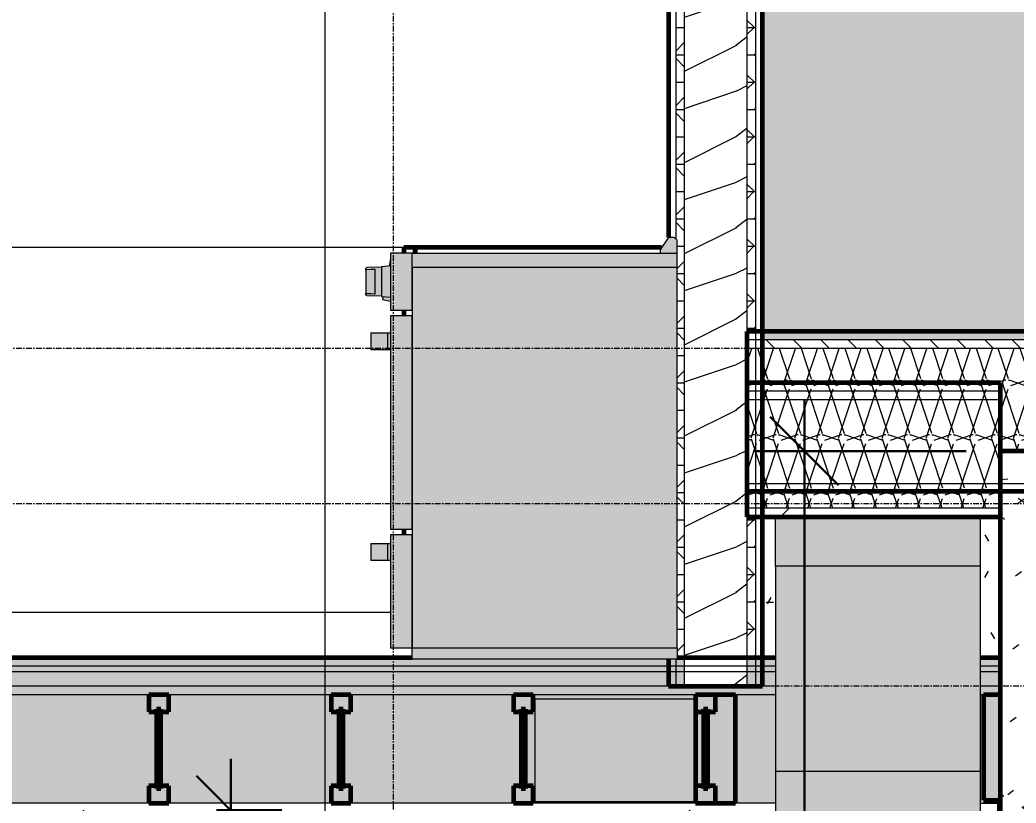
# Model space of a CAD drawing. Header units: inches. Extents: x -3207 to -1923, y -226 to 478.
# Drawn here: x -2560.4 to -2473, y -7.9 to 60.8 of the extents above; entities that cross this region are included whole.
import ezdxf

# ---------------------------------------------------------------- set-up
doc = ezdxf.new("R2010")
doc.units = ezdxf.units.IN
doc.header["$MEASUREMENT"] = 0
doc.linetypes.add('Grid Line 1_2_', pattern=[0.875, 0.5, -0.125, 0.125, -0.125])
for name, color, linetype, lineweight in [('A-ANNO-DIMS-1', 211, 'Continuous', 30), ('A-FLOR', 192, 'Continuous', 18), ('A-FLOR-1', 192, 'Continuous', 60), ('A-FLOR-LEVL-1', 51, 'Grid Line 1_2_', 9), ('A-FLOR-MCUT', 51, 'Continuous', 18), ('A-FLOR-PATT-1', 8, 'Continuous', 9), ('A-WALL', 113, 'Continuous', 18), ('A-WALL-PATT-1', 111, 'Continuous', 9), ('G-ANNO-SYMB-1', 111, 'Continuous', 9), ('I-WALL', 2, 'Continuous', 18), ('I-WALL-1', 2, 'Continuous', 60), ('M-HVAC-DUCT', 70, 'Continuous', 9), ('Q-CASE', 31, 'Continuous', 9), ('Q-CASE-1', 31, 'Continuous', 60), ('Q-SPCQ', 91, 'Continuous', 9), ('S-BEAM', 12, 'Continuous', 9), ('S-BEAM-1', 12, 'Continuous', 60), ('S-FNDN-1', 32, 'Continuous', 60), ('S-GRID-1', 1, 'Grid Line 1_2_', 9)]:
    doc.layers.add(name, color=color, linetype=linetype, lineweight=lineweight)
doc.styles.add('Century Gothic_B', font='GOTHICB.TTF', dxfattribs={"height": 4.5})
doc.dimstyles.new('OD__1_16__Tol__', dxfattribs={"dimscale": 12, "dimtxt": 4.698757, "dimasz": 0.5, "dimexe": 0.375, "dimexo": 0.25, "dimgap": 0.0625, "dimtad": 1, "dimdec": 4, "dimrnd": 0.0625, "dimzin": 3, "dimdsep": 46, "dimlunit": 4, "dimtxsty": 'Century Gothic_B', "dimblk1": 'OBLIQUE', "dimblk2": 'OBLIQUE', "dimsah": 1, "dimcen": 0.09, "dimdle": 0.375, "dimazin": 0, "dimtfac": 1, "dimtdec": 4, "dimtix": 1, "dimtmove": 0, "dimatfit": 3, "dimfxl": 1, "dimtvp": 1, "dimtfill": 1, "dimfrac": 2, "dimtolj": 1, "dimtzin": 0, "dimlwd": 30, "dimlwe": 30, "dimarcsym": 2})
doc.dimstyles.new('OD__1_8__Tol__', dxfattribs={"dimscale": 12, "dimtxt": 4.698757, "dimasz": 0.5, "dimexe": 0.375, "dimexo": 0.25, "dimgap": 0.0625, "dimtad": 1, "dimdec": 3, "dimrnd": 0.125, "dimzin": 3, "dimdsep": 46, "dimlunit": 4, "dimtxsty": 'Century Gothic_B', "dimblk1": 'OBLIQUE', "dimblk2": 'OBLIQUE', "dimsah": 1, "dimcen": 0.09, "dimdle": 0.375, "dimazin": 0, "dimtfac": 1, "dimtdec": 4, "dimtix": 1, "dimtmove": 0, "dimatfit": 3, "dimfxl": 1, "dimtvp": 1, "dimtfill": 1, "dimfrac": 2, "dimtolj": 1, "dimtzin": 0, "dimlwd": 30, "dimlwe": 30, "dimarcsym": 2})
pattern_1 = [(0, (-2625.466, 124.937), (15.36, 3.84), [0.634, -10.886, 0.634, -10.886, -61.44]), (0, (-2625.466, 124.937), (15.36, 3.84), [-23.04, 0.634, -22.406, 0.634, -10.886, -26.88]), (0, (-2625.466, 124.937), (15.36, 3.84), [-57.6, 0.634, -7.046, 0.634, -18.566]), (120, (-2619.706, 126.857), (-11.00554, 11.38215), [0.634, -10.886, 0.634, -10.886, -61.44]), (120, (-2619.706, 126.857), (-11.00554, 11.38215), [-23.04, 0.634, -22.406, 0.634, -10.886, -26.88]), (120, (-2619.706, 126.857), (-11.00554, 11.38215), [-57.6, 0.634, -7.046, 0.634, -18.566]), (240, (-2617.786, 134.537), (-4.35446, -15.22215), [0.634, -10.886, 0.634, -10.886, -61.44]), (240, (-2617.786, 134.537), (-4.35446, -15.22215), [-23.04, 0.634, -22.406, 0.634, -10.886, -26.88]), (240, (-2617.786, 134.537), (-4.35446, -15.22215), [-57.6, 0.634, -7.046, 0.634, -18.566])]
pattern_2 = [(0, (-2625.466, 124.937), (0, 2.399), []), (315, (-2625.466, 124.937), (2.398506, 0), [3.393, -3.393]), (45, (-2625.466, 124.937), (2.398506, 0), [3.393, -3.393])]
pattern_3 = [(161.57, (-2625.226, 125.177), (-1.9204512, 0.0001504), [0, -13.661, 1.517, 0]), (18.43, (-2625.706, 125.177), (-1.9204512, -0.0001504), [0, -13.661, 1.517, 0]), (108.43, (-2625.226, 125.177), (0.959969, -4.8007366), [4.553, -10.625]), (71.57, (-2625.706, 125.177), (0.959969, 4.8007366), [4.553, -10.625])]

# ---------------------------------------------------------------- blocks, each defined once
blk = doc.blocks.new('OD_CW_Base Cabinet - OD_CW_Base Cabinet-1596529-Section 12')
at = {"layer": 'Q-CASE'}
for p, q in [((-2526.712, 40.875), (-2666.337, 40.875)), ((-2566.427, 8.875), (-2527.857, 8.875))]:
    blk.add_line(p, q, dxfattribs=at)
blk = doc.blocks.new('OD_CW_Base Cabinet - OD_CW_Base Cabinet-1601490-Section 12')
at = {"layer": 'Q-CASE-1'}
for p, q in [((-2526.712, 40.875), (-2526.712, 40.372)), ((-2525.712, 40.875), (-2526.712, 40.875)), ((-2525.712, 40.372), (-2525.712, 40.875)), ((-2525.712, 40.875), (-2525.712, 40.372)), ((-2504.076, 40.875), (-2525.712, 40.875)), ((-2526.712, 35.372), (-2526.712, 34.872)), ((-2526.712, 16.152), (-2526.712, 15.652))]:
    blk.add_line(p, q, dxfattribs=at)
blk = doc.blocks.new('Plywood Web Joist - 9 1_2_ TJI360 _ 16_ O_C_-2237540-Section 12')
at = {"layer": 'S-BEAM-1'}
for p, q in [((-2501.087, 1.625), (-2501.087, 0.125)), ((-2499.337, 1.625), (-2501.087, 1.625)), ((-2499.337, 0.125), (-2499.337, 1.625)), ((-2501.087, 0.125), (-2500.399, 0.125)), ((-2500.399, 0.125), (-2500.399, 0.375)), ((-2500.399, 0.375), (-2500.024, 0.375)), ((-2500.399, 0.375), (-2500.399, -6.596)), ((-2500.024, 0.375), (-2500.399, 0.375)), ((-2500.024, 0.375), (-2500.024, 0.125)), ((-2500.024, -6.596), (-2500.024, 0.375)), ((-2500.024, 0.125), (-2499.337, 0.125)), ((-2500.399, -6.375), (-2501.087, -6.375)), ((-2501.087, -6.375), (-2501.087, -7.875)), ((-2500.399, -6.596), (-2500.399, -6.375)), ((-2500.024, -6.596), (-2500.399, -6.596)), ((-2500.399, -6.596), (-2500.024, -6.596)), ((-2499.337, -6.375), (-2500.024, -6.375)), ((-2500.024, -6.375), (-2500.024, -6.596)), ((-2499.337, -7.875), (-2499.337, -6.375)), ((-2501.087, -7.875), (-2499.337, -7.875))]:
    blk.add_line(p, q, dxfattribs=at)
blk = doc.blocks.new('Range-Electric - 36_-1599812-Section 12')
at = {"layer": 'Q-SPCQ'}
for points in [[(-2502.712, 40.372), (-2502.712, 41.5), (-2502.962, 41.75), (-2503.463, 41.75), (-2504.212, 40.681), (-2504.212, 40.372), (-2503.042, 40.372)], [(-2524.155, 39.115), (-2502.712, 39.115), (-2502.712, 40.372), (-2525.967, 40.372), (-2525.967, 39.115), (-2525.602, 39.115)], [(-2529.931, 36.801), (-2529.931, 38.943), (-2530.005, 38.92), (-2530.022, 38.886), (-2530.005, 36.824), (-2529.953, 36.803)], [(-2528.644, 36.612), (-2528.644, 39.132), (-2529.931, 39.095), (-2529.931, 38.943), (-2529.235, 38.954), (-2529.235, 36.778), (-2529.931, 36.79), (-2529.931, 36.649), (-2528.695, 36.614)], [(-2529.235, 36.778), (-2529.235, 38.966), (-2529.931, 38.943), (-2529.931, 36.801), (-2529.583, 36.79)], [(-2527.857, 36.494), (-2527.857, 39.25), (-2528.644, 39.158), (-2528.636, 36.572), (-2528.513, 36.56)], [(-2510.533, 5.75), (-2502.712, 5.75), (-2502.712, 39.115), (-2525.967, 39.115), (-2525.967, 5.75)], [(-2529.037, 31.872), (-2529.037, 33.372), (-2529.607, 33.372), (-2529.607, 31.872), (-2529.462, 31.872)], [(-2528.375, 31.872), (-2528.375, 33.372), (-2529.037, 33.372), (-2529.037, 31.872), (-2528.695, 31.872)], [(-2528.107, 31.872), (-2528.107, 33.372), (-2528.375, 33.372), (-2528.375, 31.872), (-2528.175, 31.872)], [(-2527.857, 31.872), (-2527.857, 33.372), (-2528.107, 33.372), (-2528.107, 31.872)], [(-2529.037, 13.402), (-2529.037, 14.902), (-2529.607, 14.902), (-2529.607, 13.402), (-2529.462, 13.402)], [(-2528.821, 13.402), (-2528.375, 13.402), (-2528.375, 14.902), (-2529.037, 14.902), (-2529.037, 13.402)], [(-2528.107, 13.402), (-2528.107, 14.902), (-2528.375, 14.902), (-2528.375, 13.402), (-2528.175, 13.402)], [(-2527.857, 13.402), (-2527.857, 14.902), (-2528.107, 14.902), (-2528.107, 13.402)], [(-2502.712, 4.75), (-2502.712, 5.75), (-2525.967, 5.75), (-2525.967, 4.75), (-2510.533, 4.75)]]:
    blk.add_hatch(color=256, dxfattribs=at).paths.add_polyline_path(points, flags=0)
h = blk.add_hatch(color=256, dxfattribs=at)
h.paths.add_polyline_path([(-2525.967, 5.75), (-2525.967, 15.652), (-2527.857, 15.652), (-2527.857, 5.75), (-2526.712, 5.75)], flags=0)
h.paths.add_polyline_path([(-2527.857, 16.152), (-2525.967, 16.152), (-2525.967, 34.872), (-2527.857, 34.872), (-2527.857, 19.677)], flags=0)
h.paths.add_polyline_path([(-2527.857, 35.372), (-2525.967, 35.372), (-2525.967, 40.372), (-2527.857, 40.372), (-2527.857, 36.157)], flags=0)
h = blk.add_hatch(color=256, dxfattribs=at)
h.paths.add_polyline_path([(-2527.857, 36.147), (-2527.857, 36.494), (-2528.513, 36.56), (-2528.564, 36.303), (-2527.906, 36.157)], flags=0)
h.paths.add_polyline_path([(-2527.981, 39.238), (-2527.857, 39.25), (-2527.857, 39.865), (-2527.979, 39.25)], flags=0)
h = blk.add_hatch(color=256, dxfattribs=at)
h.paths.add_polyline_path([(-2529.931, 36.649), (-2529.931, 36.801), (-2529.975, 36.79), (-2529.984, 36.672)], flags=0)
h.paths.add_polyline_path([(-2529.984, 36.705), (-2530.001, 36.778), (-2529.996, 36.72)], flags=0)
h.paths.add_polyline_path([(-2529.984, 39.039), (-2529.953, 38.941), (-2529.931, 38.954), (-2529.931, 39.095), (-2529.99, 39.053)], flags=0)
h.paths.add_polyline_path([(-2529.991, 38.929), (-2530.006, 39.012), (-2530.012, 39.004), (-2529.992, 38.932)], flags=0)
for p, q in [((-2503.463, 41.75), (-2504.212, 40.681)), ((-2502.962, 41.75), (-2503.463, 41.75)), ((-2502.712, 41.5), (-2502.962, 41.75)), ((-2502.712, 40.372), (-2502.712, 41.5)), ((-2527.857, 40.372), (-2527.857, 35.372)), ((-2525.967, 40.372), (-2527.857, 40.372)), ((-2525.967, 40.372), (-2502.712, 40.372)), ((-2525.967, 39.115), (-2525.967, 40.372)), ((-2525.967, 35.372), (-2525.967, 40.372)), ((-2504.212, 40.681), (-2504.212, 40.372)), ((-2504.212, 40.372), (-2502.712, 40.372)), ((-2502.712, 39.115), (-2502.712, 40.372)), ((-2527.857, 39.865), (-2527.981, 39.238)), ((-2530.022, 38.886), (-2530.022, 36.858)), ((-2528.644, 39.132), (-2529.931, 39.095)), ((-2529.235, 38.966), (-2529.235, 36.778)), ((-2527.857, 39.25), (-2528.644, 39.171)), ((-2528.644, 39.171), (-2528.644, 38.273)), ((-2502.712, 39.115), (-2525.967, 39.115)), ((-2525.967, 39.115), (-2525.967, 5.75)), ((-2502.712, 39.115), (-2525.967, 39.115)), ((-2502.712, 5.75), (-2502.712, 39.115)), ((-2528.644, 38.261), (-2528.644, 37.483)), ((-2528.644, 37.471), (-2528.644, 36.573)), ((-2529.931, 36.649), (-2528.644, 36.612)), ((-2528.644, 36.573), (-2527.857, 36.494)), ((-2528.513, 36.56), (-2528.564, 36.303)), ((-2528.564, 36.303), (-2527.857, 36.147)), ((-2527.857, 35.372), (-2525.967, 35.372)), ((-2527.857, 34.872), (-2527.857, 16.152)), ((-2525.967, 34.872), (-2527.857, 34.872)), ((-2525.967, 16.152), (-2525.967, 34.872)), ((-2529.607, 33.372), (-2529.607, 31.872)), ((-2529.607, 33.372), (-2529.037, 33.372)), ((-2529.037, 33.372), (-2528.375, 33.372)), ((-2528.375, 33.372), (-2528.107, 33.372)), ((-2528.107, 33.372), (-2527.857, 33.372)), ((-2528.107, 31.872), (-2528.107, 33.372)), ((-2529.037, 31.872), (-2529.607, 31.872)), ((-2528.375, 31.872), (-2529.037, 31.872)), ((-2528.107, 31.872), (-2528.375, 31.872)), ((-2527.857, 31.872), (-2528.107, 31.872)), ((-2527.857, 16.152), (-2525.967, 16.152)), ((-2529.607, 14.902), (-2529.607, 13.402)), ((-2529.607, 14.902), (-2529.037, 14.902)), ((-2529.037, 14.902), (-2528.375, 14.902)), ((-2528.375, 14.902), (-2528.107, 14.902)), ((-2528.107, 14.902), (-2527.857, 14.902)), ((-2528.107, 13.402), (-2528.107, 14.902)), ((-2527.857, 15.652), (-2527.857, 5.75)), ((-2525.967, 15.652), (-2527.857, 15.652)), ((-2525.967, 5.75), (-2525.967, 15.652)), ((-2529.037, 13.402), (-2529.607, 13.402)), ((-2528.375, 13.402), (-2529.037, 13.402)), ((-2528.107, 13.402), (-2528.375, 13.402)), ((-2527.857, 13.402), (-2528.107, 13.402)), ((-2527.857, 5.75), (-2525.967, 5.75)), ((-2525.967, 4.75), (-2525.967, 5.75)), ((-2525.967, 5.75), (-2502.712, 5.75)), ((-2502.712, 5.75), (-2502.712, 4.75)), ((-2502.712, 4.75), (-2525.967, 4.75))]:
    blk.add_line(p, q, dxfattribs=at)
at = {"layer": 'Q-SPCQ', "flags": 128}
for points in [[(-2530.022, 39.001), (-2530.022, 39.005), (-2530.022, 39.009), (-2530.022, 39.013), (-2530.021, 39.016), (-2530.02, 39.02), (-2530.02, 39.024), (-2530.019, 39.027), (-2530.017, 39.031), (-2530.016, 39.034), (-2530.015, 39.038), (-2530.013, 39.041), (-2530.012, 39.045), (-2530.01, 39.048), (-2530.008, 39.051), (-2530.006, 39.054), (-2530.004, 39.057), (-2530.001, 39.06), (-2529.999, 39.063), (-2529.996, 39.066), (-2529.994, 39.069), (-2529.991, 39.071), (-2529.988, 39.074), (-2529.985, 39.076), (-2529.982, 39.078), (-2529.979, 39.08), (-2529.976, 39.082), (-2529.973, 39.084), (-2529.969, 39.086), (-2529.966, 39.087), (-2529.962, 39.089), (-2529.959, 39.09), (-2529.955, 39.091), (-2529.952, 39.092), (-2529.948, 39.093), (-2529.944, 39.094), (-2529.941, 39.094), (-2529.937, 39.095), (-2529.933, 39.095), (-2529.931, 39.095)], [(-2530.022, 39.001), (-2530.022, 39.005), (-2530.022, 39.009), (-2530.022, 39.013), (-2530.021, 39.016), (-2530.02, 39.02), (-2530.02, 39.024), (-2530.019, 39.027), (-2530.017, 39.031), (-2530.016, 39.034), (-2530.015, 39.038), (-2530.013, 39.041), (-2530.012, 39.045), (-2530.01, 39.048), (-2530.008, 39.051), (-2530.006, 39.054), (-2530.004, 39.057), (-2530.001, 39.06), (-2529.999, 39.063), (-2529.996, 39.066)], [(-2530.022, 39.001), (-2530.022, 39.005), (-2530.022, 39.009), (-2530.022, 39.013), (-2530.021, 39.016), (-2530.02, 39.02), (-2530.02, 39.024), (-2530.019, 39.027), (-2530.017, 39.031), (-2530.016, 39.034), (-2530.015, 39.038), (-2530.013, 39.041), (-2530.012, 39.045), (-2530.01, 39.048), (-2530.008, 39.051), (-2530.006, 39.054), (-2530.004, 39.057), (-2530.001, 39.06), (-2529.999, 39.063), (-2529.996, 39.066)], [(-2530.022, 39.001), (-2530.022, 39.005), (-2530.022, 39.009), (-2530.022, 39.013), (-2530.021, 39.016), (-2530.02, 39.02), (-2530.02, 39.024), (-2530.019, 39.027), (-2530.017, 39.031), (-2530.016, 39.034), (-2530.015, 39.038), (-2530.013, 39.041), (-2530.012, 39.045), (-2530.01, 39.048), (-2530.008, 39.051), (-2530.006, 39.054), (-2530.004, 39.057), (-2530.001, 39.06), (-2529.999, 39.063), (-2529.996, 39.066)], [(-2530.022, 39.001), (-2530.022, 39.005), (-2530.022, 39.009), (-2530.022, 39.013), (-2530.021, 39.016), (-2530.02, 39.02), (-2530.02, 39.024), (-2530.019, 39.027), (-2530.017, 39.031), (-2530.016, 39.034), (-2530.015, 39.038), (-2530.013, 39.041), (-2530.012, 39.045), (-2530.01, 39.048), (-2530.008, 39.051), (-2530.006, 39.054), (-2530.004, 39.057), (-2530.001, 39.06), (-2529.999, 39.063), (-2529.996, 39.066)], [(-2530.022, 39.001), (-2530.022, 39.005), (-2530.022, 39.009), (-2530.022, 39.013), (-2530.021, 39.016), (-2530.02, 39.02), (-2530.02, 39.024), (-2530.019, 39.027), (-2530.017, 39.031), (-2530.016, 39.034), (-2530.015, 39.038), (-2530.013, 39.041), (-2530.012, 39.045), (-2530.01, 39.048), (-2530.008, 39.051), (-2530.006, 39.054), (-2530.004, 39.057), (-2530.001, 39.06), (-2529.999, 39.063), (-2529.996, 39.066)], [(-2530.022, 38.905), (-2530.022, 38.923), (-2530.022, 38.938), (-2530.022, 38.952), (-2530.022, 38.965), (-2530.022, 38.975), (-2530.022, 38.984), (-2530.022, 38.991), (-2530.022, 38.996), (-2530.022, 39), (-2530.022, 39.001), (-2530.022, 39.001)], [(-2530.022, 39.001), (-2530.022, 39.001), (-2530.022, 38.998), (-2530.022, 38.993), (-2530.022, 38.987), (-2530.022, 38.979), (-2530.022, 38.969), (-2530.022, 38.957), (-2530.022, 38.944), (-2530.022, 38.929), (-2530.022, 38.912), (-2530.022, 38.894)], [(-2530.022, 38.905), (-2530.022, 38.923), (-2530.022, 38.938), (-2530.022, 38.952), (-2530.022, 38.965), (-2530.022, 38.975), (-2530.022, 38.984), (-2530.022, 38.991), (-2530.022, 38.996), (-2530.022, 39), (-2530.022, 39.001), (-2530.022, 39.001)], [(-2530.022, 39.001), (-2530.022, 39.001), (-2530.022, 38.998), (-2530.022, 38.993), (-2530.022, 38.987), (-2530.022, 38.979), (-2530.022, 38.969), (-2530.022, 38.957), (-2530.022, 38.944), (-2530.022, 38.929), (-2530.022, 38.912), (-2530.022, 38.894)], [(-2530.022, 38.905), (-2530.022, 38.923), (-2530.022, 38.938), (-2530.022, 38.952), (-2530.022, 38.965), (-2530.022, 38.975), (-2530.022, 38.984), (-2530.022, 38.991), (-2530.022, 38.996), (-2530.022, 39), (-2530.022, 39.001), (-2530.022, 39.001)], [(-2530.022, 39.001), (-2530.022, 39.001), (-2530.022, 38.998), (-2530.022, 38.993), (-2530.022, 38.987), (-2530.022, 38.979), (-2530.022, 38.969), (-2530.022, 38.957), (-2530.022, 38.944), (-2530.022, 38.929), (-2530.022, 38.912), (-2530.022, 38.894), (-2530.022, 38.886)], [(-2530.022, 38.905), (-2530.022, 38.923), (-2530.022, 38.938), (-2530.022, 38.952), (-2530.022, 38.965), (-2530.022, 38.975), (-2530.022, 38.984), (-2530.022, 38.991), (-2530.022, 38.996), (-2530.022, 39), (-2530.022, 39.001), (-2530.022, 39.001)], [(-2530.022, 39.001), (-2530.022, 39.001), (-2530.022, 38.998), (-2530.022, 38.993), (-2530.022, 38.987), (-2530.022, 38.979), (-2530.022, 38.969), (-2530.022, 38.957), (-2530.022, 38.944), (-2530.022, 38.929), (-2530.022, 38.912), (-2530.022, 38.894)], [(-2530.022, 38.905), (-2530.022, 38.923), (-2530.022, 38.938), (-2530.022, 38.952), (-2530.022, 38.965), (-2530.022, 38.975), (-2530.022, 38.984), (-2530.022, 38.991), (-2530.022, 38.996), (-2530.022, 39), (-2530.022, 39.001), (-2530.022, 39.001)], [(-2530.022, 39.001), (-2530.022, 39.001), (-2530.022, 38.998), (-2530.022, 38.993), (-2530.022, 38.987), (-2530.022, 38.979), (-2530.022, 38.969), (-2530.022, 38.957), (-2530.022, 38.944), (-2530.022, 38.929), (-2530.022, 38.912), (-2530.022, 38.894)], [(-2530.022, 38.905), (-2530.022, 38.923), (-2530.022, 38.938), (-2530.022, 38.952), (-2530.022, 38.965), (-2530.022, 38.975), (-2530.022, 38.984), (-2530.022, 38.991), (-2530.022, 38.996), (-2530.022, 39), (-2530.022, 39.001), (-2530.022, 39.001)], [(-2530.022, 39.001), (-2530.022, 39.001), (-2530.022, 38.998), (-2530.022, 38.993), (-2530.022, 38.987), (-2530.022, 38.979), (-2530.022, 38.969), (-2530.022, 38.957), (-2530.022, 38.944), (-2530.022, 38.929), (-2530.022, 38.912), (-2530.022, 38.894)], [(-2530.022, 38.886), (-2530.02, 38.898), (-2530.014, 38.909), (-2530.005, 38.92), (-2529.991, 38.929), (-2529.974, 38.936), (-2529.953, 38.941), (-2529.931, 38.943)], [(-2529.931, 38.943), (-2529.583, 38.954), (-2529.235, 38.966)], [(-2530.022, 36.858), (-2530.022, 36.839), (-2530.022, 36.821), (-2530.022, 36.806), (-2530.022, 36.792), (-2530.022, 36.779), (-2530.022, 36.769), (-2530.022, 36.76), (-2530.022, 36.753), (-2530.022, 36.748), (-2530.022, 36.744), (-2530.022, 36.743), (-2530.022, 36.743)], [(-2529.931, 36.801), (-2529.953, 36.803), (-2529.974, 36.808), (-2529.991, 36.815), (-2530.005, 36.824), (-2530.014, 36.835), (-2530.02, 36.846), (-2530.022, 36.858)], [(-2530.022, 36.743), (-2530.022, 36.744), (-2530.022, 36.746), (-2530.022, 36.751), (-2530.022, 36.757), (-2530.022, 36.765), (-2530.022, 36.775), (-2530.022, 36.787), (-2530.022, 36.8), (-2530.022, 36.815), (-2530.022, 36.832), (-2530.022, 36.85)], [(-2530.022, 36.743), (-2530.022, 36.744), (-2530.022, 36.746), (-2530.022, 36.751), (-2530.022, 36.757), (-2530.022, 36.765), (-2530.022, 36.775), (-2530.022, 36.787), (-2530.022, 36.8), (-2530.022, 36.815), (-2530.022, 36.832), (-2530.022, 36.85)], [(-2530.022, 36.743), (-2530.022, 36.744), (-2530.022, 36.746), (-2530.022, 36.751), (-2530.022, 36.757), (-2530.022, 36.765), (-2530.022, 36.775), (-2530.022, 36.787), (-2530.022, 36.8), (-2530.022, 36.815), (-2530.022, 36.832), (-2530.022, 36.85)], [(-2530.022, 36.743), (-2530.022, 36.744), (-2530.022, 36.746), (-2530.022, 36.751), (-2530.022, 36.757), (-2530.022, 36.765), (-2530.022, 36.775), (-2530.022, 36.787), (-2530.022, 36.8), (-2530.022, 36.815), (-2530.022, 36.832), (-2530.022, 36.85)], [(-2530.022, 36.743), (-2530.022, 36.744), (-2530.022, 36.746), (-2530.022, 36.751), (-2530.022, 36.757), (-2530.022, 36.765), (-2530.022, 36.775), (-2530.022, 36.787), (-2530.022, 36.8), (-2530.022, 36.815), (-2530.022, 36.832), (-2530.022, 36.85)], [(-2530.022, 36.743), (-2530.022, 36.744), (-2530.022, 36.746), (-2530.022, 36.751), (-2530.022, 36.757), (-2530.022, 36.765), (-2530.022, 36.775), (-2530.022, 36.787), (-2530.022, 36.8), (-2530.022, 36.815), (-2530.022, 36.832), (-2530.022, 36.85)], [(-2530.022, 36.839), (-2530.022, 36.821), (-2530.022, 36.806), (-2530.022, 36.792), (-2530.022, 36.779), (-2530.022, 36.769), (-2530.022, 36.76), (-2530.022, 36.753), (-2530.022, 36.748), (-2530.022, 36.744), (-2530.022, 36.743), (-2530.022, 36.743)], [(-2530.022, 36.839), (-2530.022, 36.821), (-2530.022, 36.806), (-2530.022, 36.792), (-2530.022, 36.779), (-2530.022, 36.769), (-2530.022, 36.76), (-2530.022, 36.753), (-2530.022, 36.748), (-2530.022, 36.744), (-2530.022, 36.743), (-2530.022, 36.743)], [(-2530.022, 36.839), (-2530.022, 36.821), (-2530.022, 36.806), (-2530.022, 36.792), (-2530.022, 36.779), (-2530.022, 36.769), (-2530.022, 36.76), (-2530.022, 36.753), (-2530.022, 36.748), (-2530.022, 36.744), (-2530.022, 36.743), (-2530.022, 36.743)], [(-2530.022, 36.839), (-2530.022, 36.821), (-2530.022, 36.806), (-2530.022, 36.792), (-2530.022, 36.779), (-2530.022, 36.769), (-2530.022, 36.76), (-2530.022, 36.753), (-2530.022, 36.748), (-2530.022, 36.744), (-2530.022, 36.743), (-2530.022, 36.743)], [(-2530.022, 36.839), (-2530.022, 36.821), (-2530.022, 36.806), (-2530.022, 36.792), (-2530.022, 36.779), (-2530.022, 36.769), (-2530.022, 36.76), (-2530.022, 36.753), (-2530.022, 36.748), (-2530.022, 36.744), (-2530.022, 36.743), (-2530.022, 36.743)], [(-2529.998, 36.679), (-2530, 36.682), (-2530.002, 36.685), (-2530.005, 36.688), (-2530.007, 36.691), (-2530.009, 36.694), (-2530.011, 36.698), (-2530.012, 36.701), (-2530.014, 36.704), (-2530.015, 36.708), (-2530.017, 36.711), (-2530.018, 36.715), (-2530.019, 36.718), (-2530.02, 36.722), (-2530.021, 36.726), (-2530.021, 36.729), (-2530.022, 36.733), (-2530.022, 36.737), (-2530.022, 36.741), (-2530.022, 36.743)], [(-2529.998, 36.679), (-2530, 36.682), (-2530.002, 36.685), (-2530.005, 36.688), (-2530.007, 36.691), (-2530.009, 36.694), (-2530.011, 36.698), (-2530.012, 36.701), (-2530.014, 36.704), (-2530.015, 36.708), (-2530.017, 36.711), (-2530.018, 36.715), (-2530.019, 36.718), (-2530.02, 36.722), (-2530.021, 36.726), (-2530.021, 36.729), (-2530.022, 36.733), (-2530.022, 36.737), (-2530.022, 36.741), (-2530.022, 36.743)], [(-2529.931, 36.649), (-2529.935, 36.649), (-2529.939, 36.649), (-2529.942, 36.65), (-2529.946, 36.651), (-2529.95, 36.651), (-2529.953, 36.652), (-2529.957, 36.653), (-2529.96, 36.655), (-2529.964, 36.656), (-2529.967, 36.657), (-2529.971, 36.659), (-2529.974, 36.661), (-2529.977, 36.663), (-2529.981, 36.665), (-2529.984, 36.667), (-2529.987, 36.669), (-2529.989, 36.671), (-2529.992, 36.674), (-2529.995, 36.677), (-2529.998, 36.679), (-2530, 36.682), (-2530.002, 36.685), (-2530.005, 36.688), (-2530.007, 36.691), (-2530.009, 36.694), (-2530.011, 36.698), (-2530.012, 36.701), (-2530.014, 36.704), (-2530.015, 36.708), (-2530.017, 36.711), (-2530.018, 36.715), (-2530.019, 36.718), (-2530.02, 36.722), (-2530.021, 36.726), (-2530.021, 36.729), (-2530.022, 36.733), (-2530.022, 36.737), (-2530.022, 36.741), (-2530.022, 36.743)], [(-2529.998, 36.679), (-2530, 36.682), (-2530.002, 36.685), (-2530.005, 36.688), (-2530.007, 36.691), (-2530.009, 36.694), (-2530.011, 36.698), (-2530.012, 36.701), (-2530.014, 36.704), (-2530.015, 36.708), (-2530.017, 36.711), (-2530.018, 36.715), (-2530.019, 36.718), (-2530.02, 36.722), (-2530.021, 36.726), (-2530.021, 36.729), (-2530.022, 36.733), (-2530.022, 36.737), (-2530.022, 36.741), (-2530.022, 36.743)], [(-2529.998, 36.679), (-2530, 36.682), (-2530.002, 36.685), (-2530.005, 36.688), (-2530.007, 36.691), (-2530.009, 36.694), (-2530.011, 36.698), (-2530.012, 36.701), (-2530.014, 36.704), (-2530.015, 36.708), (-2530.017, 36.711), (-2530.018, 36.715), (-2530.019, 36.718), (-2530.02, 36.722), (-2530.021, 36.726), (-2530.021, 36.729), (-2530.022, 36.733), (-2530.022, 36.737), (-2530.022, 36.741), (-2530.022, 36.743)], [(-2529.998, 36.679), (-2530, 36.682), (-2530.002, 36.685), (-2530.005, 36.688), (-2530.007, 36.691), (-2530.009, 36.694), (-2530.011, 36.698), (-2530.012, 36.701), (-2530.014, 36.704), (-2530.015, 36.708), (-2530.017, 36.711), (-2530.018, 36.715), (-2530.019, 36.718), (-2530.02, 36.722), (-2530.021, 36.726), (-2530.021, 36.729), (-2530.022, 36.733), (-2530.022, 36.737), (-2530.022, 36.741), (-2530.022, 36.743)], [(-2529.235, 36.778), (-2529.583, 36.79), (-2529.931, 36.801)]]:
    blk.add_lwpolyline(points, dxfattribs=at)
blk = doc.blocks.new('Rectangular Elbow - Radius - 1 W-1787977-Section 12')
at = {"layer": 'M-HVAC-DUCT'}
for points in [[(-2476.088, -5.079), (-2476.088, 12.921), (-2494.088, 12.921), (-2494.088, -5.079), (-2477.424, -5.079)], [(-2478.087, -14.079), (-2476.088, -14.079), (-2476.088, -5.079), (-2494.088, -5.079), (-2494.088, -14.079), (-2478.122, -14.079)]]:
    blk.add_hatch(color=256, dxfattribs=at).paths.add_polyline_path(points, flags=0)
for p, q in [((-2476.088, 12.921), (-2494.088, 12.921)), ((-2494.088, 12.921), (-2494.088, -5.079)), ((-2476.088, -5.079), (-2476.088, 12.921)), ((-2494.088, -5.079), (-2476.088, -5.079)), ((-2494.088, -5.079), (-2494.088, -14.079)), ((-2476.088, -14.079), (-2476.088, -5.079)), ((-2476.088, -14.079), (-2494.088, -14.079))]:
    blk.add_line(p, q, dxfattribs=at)
blk = doc.blocks.new('LVL-Laminated Veneer Lumber - _2_-1 3_4_ x 9 1_2_ LVL-1958366-Section 12')
at = {"layer": 'S-BEAM-1'}
for p, q in [((-2497.587, 1.625), (-2501.087, 1.625)), ((-2501.087, 1.625), (-2501.087, -7.875)), ((-2497.587, -7.875), (-2497.587, 1.625)), ((-2501.087, -7.875), (-2497.587, -7.875))]:
    blk.add_line(p, q, dxfattribs=at)
blk = doc.blocks.new('Dimension Lumber - 2x10-2251938-Section 12')
at = {"layer": 'S-BEAM'}
blk.add_hatch(color=256, dxfattribs=at).paths.add_polyline_path([(-2474.337, -7.625), (-2474.337, 1.625), (-2474.58, -7.625)], flags=0)
at = {"layer": 'S-BEAM-1'}
for p, q in [((-2474.337, 1.625), (-2475.837, 1.625)), ((-2475.837, 1.625), (-2475.837, -7.625)), ((-2474.337, -7.625), (-2474.337, 1.625)), ((-2475.837, -7.625), (-2474.337, -7.625))]:
    blk.add_line(p, q, dxfattribs=at)
blk = doc.blocks.new('_Oblique')
at = {"color": 0, "linetype": 'ByBlock', "lineweight": -2}
blk.add_line((-0.5, -0.5), (0.5, 0.5), dxfattribs=at)
blk = doc.blocks.new('DIMBLOCK1-Section 12')
at = {"layer": 'A-ANNO-DIMS-1', "color": 0, "lineweight": 30, "transparency": 16777216}
for p, q in [((-2541.893, -112.5), (-2541.893, -4)), ((-2543.136, -8.5), (-2537.393, -8.5)), ((-2543.136, -108), (-2537.393, -108))]:
    blk.add_line(p, q, dxfattribs=at)
at = {"layer": 'Defpoints', "color": 0, "transparency": 16777216}
for p in [(-2546.136, -8.5), (-2541.893, -8.5), (-2546.136, -108)]:
    blk.add_point(p, dxfattribs=at)
at = {"layer": 'A-ANNO-DIMS-1', "color": 0, "lineweight": 30, "transparency": 16777216, "xscale": 5.999999999999999, "yscale": 5.999999999999999, "zscale": 5.999999999999999}
for p, rotation in [((-2541.893, -8.5), 90), ((-2541.893, -108), 270)]:
    blk.add_blockref('_Oblique', p, dxfattribs=dict(at, rotation=rotation))
at = {"layer": 'A-ANNO-DIMS-1', "color": 0, "transparency": 16777216, "insert": (-2545.358, -58.25), "char_height": 4.5, "attachment_point": 5, "rotation": 90, "style": 'Century Gothic_B', "bg_fill": 3, "box_fill_scale": 1.25, "bg_fill_color": 256, "bg_fill_true_color": 13158600, "bg_fill_transparency": 0}
blk.add_mtext('\\A1;8\'-3 1/2"', dxfattribs=at)
blk = doc.blocks.new('DIMBLOCK2-Section 12')
at = {"layer": 'A-ANNO-DIMS-1', "color": 0, "lineweight": 30, "transparency": 16777216}
for p, q in [((-2491.539, 27.5), (-2491.539, -116.5)), ((-2477.337, 23), (-2496.039, 23)), ((-2484.337, -112), (-2496.039, -112))]:
    blk.add_line(p, q, dxfattribs=at)
at = {"layer": 'Defpoints', "color": 0, "transparency": 16777216}
for p in [(-2474.337, 23), (-2491.539, -112), (-2481.337, -112)]:
    blk.add_point(p, dxfattribs=at)
at = {"layer": 'A-ANNO-DIMS-1', "color": 0, "lineweight": 30, "transparency": 16777216, "xscale": 5.999999999999999, "yscale": 5.999999999999999, "zscale": 5.999999999999999}
for p, rotation in [((-2491.539, 23), 90), ((-2491.539, -112), 270)]:
    blk.add_blockref('_Oblique', p, dxfattribs=dict(at, rotation=rotation))
at = {"layer": 'A-ANNO-DIMS-1', "color": 0, "transparency": 16777216, "insert": (-2494.653, -44.5), "char_height": 4.5, "attachment_point": 5, "rotation": 90, "style": 'Century Gothic_B', "bg_fill": 3, "box_fill_scale": 1.25, "bg_fill_color": 256, "bg_fill_true_color": 13158600, "bg_fill_transparency": 0}
blk.add_mtext('\\A1;11\'-3"', dxfattribs=at)

msp = doc.modelspace()

# ---------------------------------------------------------------- hatches: boundary and pattern name
at = {"layer": 'A-FLOR'}
msp.add_hatch(color=256, dxfattribs=at).paths.add_polyline_path([(-2424.08668, 32.75), (-2424.08668, 33.5), (-2495.21168, 33.5), (-2495.21168, 32.75), (-2467.33668, 32.75)], flags=0)
h = msp.add_hatch(color=256, dxfattribs=at)
h.paths.add_polyline_path([(-2565.01919, 4.125), (-2502.08668, 4.125), (-2502.08668, 4.875), (-2502.71168, 4.875), (-2502.71168, 4.75), (-2525.9671, 4.75), (-2525.9671, 4.875), (-2566.42745, 4.875), (-2566.42745, 4.125)], flags=0)
h.paths.add_polyline_path([(-2715.31847, 4.125), (-2675.51231, 4.125), (-2675.51231, 4.875), (-2715.33668, 4.875), (-2715.33668, 4.125)], flags=0)
h.paths.add_polyline_path([(-2474.33668, 4.125), (-2474.33668, 4.875), (-2476.08786, 4.875), (-2476.08786, 4.125)], flags=0)
h.paths.add_polyline_path([(-2496.58668, 4.125), (-2494.08786, 4.125), (-2494.08786, 4.875), (-2496.58668, 4.875)], flags=0)
h = msp.add_hatch(color=256, dxfattribs=at)
h.paths.add_polyline_path([(-2715.33668, 2.375), (-2675.51231, 2.375), (-2675.51231, 3.625), (-2715.33668, 3.625), (-2715.33668, 3.19612)], flags=0)
h.paths.add_polyline_path([(-2474.33668, 2.375), (-2474.33668, 3.625), (-2476.08786, 3.625), (-2476.08786, 2.375)], flags=0)
h.paths.add_polyline_path([(-2502.71168, 2.375), (-2502.08668, 2.375), (-2502.08668, 3.625), (-2566.42745, 3.625), (-2566.42745, 2.375), (-2510.53336, 2.375)], flags=0)
h.paths.add_polyline_path([(-2494.08786, 2.375), (-2494.08786, 3.625), (-2496.58668, 3.625), (-2496.58668, 2.375)], flags=0)
at = {"layer": 'A-FLOR-PATT-1'}
h = msp.add_hatch(dxfattribs=at)
h.set_pattern_fill('FP_4', color=256, style=0, pattern_type=2)
h.set_pattern_definition(pattern_2)
h.paths.add_polyline_path([(-2424.08668, 32), (-2424.08668, 32.75), (-2495.21168, 32.75), (-2495.21168, 32), (-2467.33668, 32)], flags=0)
h = msp.add_hatch(dxfattribs=at)
h.set_pattern_fill('FP_6', color=256, style=0, pattern_type=2)
h.set_pattern_definition(pattern_3)
h.paths.add_polyline_path([(-2476.08786, 20.125), (-2474.33668, 20.125), (-2474.33668, 23), (-2464.33668, 23), (-2464.33668, 28.95833), (-2424.08668, 28.11979), (-2424.08668, 32), (-2496.58668, 32), (-2496.58668, 20.125), (-2492.37141, 20.125)], flags=0)
h = msp.add_hatch(dxfattribs=at)
h.set_pattern_fill('FP_6', color=256, style=0, pattern_type=2)
h.set_pattern_definition(pattern_3)
h.paths.add_polyline_path([(-2492.37141, 18), (-2474.33668, 18), (-2474.33668, 20.125), (-2496.58668, 20.125), (-2496.58668, 18), (-2494.08786, 18)], flags=0)
h = msp.add_hatch(dxfattribs=at)
h.set_pattern_fill('FP_8', color=256, style=0, pattern_type=2)
h.set_pattern_definition([(355.236, (-2625.466, 129.017), (-263.999686, 24.001546), [2.89, -286.108]), (11.31, (-2622.586, 128.777), (96.00039, 24.00041), [3.671, -118.705]), (45, (-2618.986, 129.497), (0, 24.0006), [2.715, -31.226]), (46.848, (-2617.066, 131.417), (335.998039, 360.002359), [5.264, -521.098]), (12.995, (-2613.466, 135.257), (-215.999946, -48.001379), [3.202, -316.998]), (0, (-2610.346, 135.977), (24, 24), [6, -18]), (350.538, (-2604.346, 135.977), (-120.00022, 23.99977), [2.92, -143.067]), (354.289, (-2625.466, 135.497), (-215.999717, 24.001433), [2.412, -238.785]), (0, (-2623.066, 135.257), (24, 24), [3.6, -20.4]), (28.301, (-2619.466, 135.257), (263.999841, 144.000819), [3.544, -350.812]), (52.125, (-2616.346, 136.937), (-96.00035, -120.000279), [5.473, -268.169]), (39.289, (-2612.986, 141.257), (144.000322, 119.999016), [3.411, -337.693]), (6.34, (-2610.346, 143.417), (192.000086, 23.999), [4.347, -212.983]), (348.111, (-2606.026, 143.897), (-335.999111, 72.0018444), [4.66, -461.336]), (353.29, (-2625.466, 142.937), (216.000198, -24.000742), [4.108, -406.706]), (3.367, (-2621.386, 142.457), (384.000105, 24.003305), [4.087, -404.618]), (33.69, (-2617.306, 142.697), (-47.99962, -24.00016), [4.327, -82.207]), (47.49, (-2613.706, 145.097), (239.998435, 264.001956), [3.907, -386.785]), (14.931, (-2611.066, 147.977), (264.000774, 71.998169), [3.726, -368.854]), (0, (-2607.466, 148.937), (24, 24), [2.88, -21.12]), (347.005, (-2604.586, 148.937), (215.999946, -48.001379), [3.202, -316.998]), (0, (-2618.026, 124.937), (24, 24), [0.063, -23.937]), (223.152, (-2614.666, 128.537), (360.002359, 335.998039), [5.264, -521.098]), (206.565, (-2618.506, 148.937), (-23.99974, -23.9997), [2.147, -51.519]), (188.13, (-2620.426, 147.977), (-144.00022, -23.999654), [3.394, -166.312]), (156.801, (-2623.786, 147.497), (-119.99995, 48.00137), [1.828, -180.951]), (26.565, (-2614.666, 128.537), (23.99974, 23.9997), [2.683, -50.982]), (6.71, (-2612.266, 129.737), (-216.000198, -24.000742), [4.108, -406.706]), (349.875, (-2608.186, 130.217), (407.9992525, -72.00207), [6.826, -675.804]), (349.695, (-2625.466, 126.377), (144.000477, -24.000103), [2.683, -265.645]), (15.524, (-2622.826, 125.897), (-264.000139, -71.999167), [4.484, -443.873]), (42.879, (-2618.506, 127.097), (-311.999011, -288.0003535), [4.585, -453.934]), (34.695, (-2615.146, 130.217), (240.000059, 167.999216), [3.795, -375.679]), (9.462, (-2612.026, 132.377), (120.00022, 23.99977), [4.38, -141.607]), (353.418, (-2607.706, 133.097), (-408.0001485, 48.000424), [6.281, -621.859]), (351.87, (-2625.466, 132.377), (-144.00022, 23.999654), [3.394, -166.312]), (11.31, (-2622.106, 131.897), (96.00039, 24.00041), [3.671, -118.705]), (42.51, (-2618.506, 132.617), (-264.001956, -239.998435), [3.907, -386.785]), (45, (-2615.626, 135.257), (0, 24.0006), [4.412, -29.529]), (17.354, (-2612.506, 138.377), (-311.999979, -95.999553), [4.023, -398.29]), (356.633, (-2608.666, 139.577), (-384.000105, 24.003305), [4.087, -404.618]), (342.897, (-2604.586, 139.337), (239.999665, -72.00063), [3.264, -323.171]), (351.254, (-2625.466, 138.377), (168.000296, -23.999242), [3.157, -312.514]), (14.931, (-2622.346, 137.897), (264.000774, 71.998169), [3.726, -368.854]), (32.005, (-2618.746, 138.857), (-120.00072, -71.99934), [4.528, -221.887]), (49.899, (-2614.906, 141.257), (-264.0002635, -311.999605), [5.961, -590.186]), (15.945, (-2611.066, 145.817), (-96.00064, -23.99911), [3.494, -171.228]), (353.991, (-2607.706, 146.777), (240.000235, -24.000218), [4.585, -453.934]), (336.801, (-2603.146, 146.297), (119.99995, -48.00137), [1.828, -180.951]), (350.538, (-2625.466, 145.577), (-120.00022, 23.99977), [2.92, -143.067]), (10.008, (-2622.586, 145.097), (264.00047, 47.999892), [4.143, -410.161]), (37.405, (-2618.506, 145.817), (312.0020274, 239.997904), [5.136, -508.486]), (29.055, (-2614.426, 124.937), (167.999253, 96.001016), [2.471, -244.624]), (10.784, (-2612.266, 126.137), (-384.000356, -71.997667), [5.131, -507.931]), (352.875, (-2607.226, 127.097), (-168.000466, 24.000177), [5.805, -187.689])])
h.paths.add_polyline_path([(-2474.33668, 17.25), (-2474.33668, 18), (-2495.21168, 18), (-2495.21168, 17.25), (-2476.08786, 17.25)], flags=0)
h = msp.add_hatch(dxfattribs=at)
h.set_pattern_fill('FP_4', color=256, style=0, pattern_type=2)
h.set_pattern_definition(pattern_2)
h.paths.add_polyline_path([(-2476.08786, 3.625), (-2474.33668, 3.625), (-2474.33668, 4.125), (-2476.08786, 4.125)], flags=0)
h.paths.add_polyline_path([(-2715.30633, 3.625), (-2675.51231, 3.625), (-2675.51231, 4.125), (-2715.33668, 4.125), (-2715.33668, 3.625)], flags=0)
h.paths.add_polyline_path([(-2510.53336, 3.625), (-2502.08668, 3.625), (-2502.08668, 4.125), (-2566.42745, 4.125), (-2566.42745, 3.625), (-2523.71168, 3.625)], flags=0)
h.paths.add_polyline_path([(-2496.58668, 3.625), (-2494.08786, 3.625), (-2494.08786, 4.125), (-2496.58668, 4.125)], flags=0)
h = msp.add_hatch(dxfattribs=at)
h.set_pattern_fill('FP_4', color=256, style=0, pattern_type=2)
h.set_pattern_definition(pattern_2)
h.paths.add_polyline_path([(-2711.27418, 1.625), (-2494.08786, 1.625), (-2494.08786, 2.375), (-2715.33668, 2.375), (-2715.33668, 1.625), (-2714.85525, 1.625)], flags=0)
h.paths.add_polyline_path([(-2474.33668, 1.625), (-2474.33668, 2.375), (-2476.08786, 2.375), (-2476.08786, 1.625)], flags=0)
h = msp.add_hatch(dxfattribs=at)
h.set_pattern_fill('FP_6', color=256, style=0, pattern_type=2)
h.set_pattern_definition(pattern_3)
h.paths.add_polyline_path([(-2528.6953, -7.875), (-2494.08786, -7.875), (-2494.08786, 1.625), (-2715.33668, 1.625), (-2715.33668, -7.875), (-2546.85725, -7.875)], flags=0)
h.paths.add_polyline_path([(-2476.08786, -7.875), (-2474.33668, -7.875), (-2474.33668, -7.625), (-2474.5801, -7.625), (-2474.33668, 1.625), (-2476.08786, 1.625), (-2476.08786, -7.04288)], flags=0)
at = {"layer": 'A-WALL-PATT-1'}
h = msp.add_hatch(dxfattribs=at)
h.set_pattern_fill('FP_1', color=256, style=0, pattern_type=2)
h.set_pattern_definition(pattern_1)
h.paths.add_polyline_path([(-2502.83668, 41.625), (-2502.83668, 62.375), (-2503.46168, 62.375), (-2503.46168, 41.75), (-2502.96168, 41.75)], flags=0)
h.paths.add_polyline_path([(-2503.46168, 110.375), (-2502.83668, 110.375), (-2502.83668, 134), (-2503.46168, 134), (-2503.46168, 121.875)], flags=0)
h = msp.add_hatch(dxfattribs=at)
h.set_pattern_fill('FP_4', color=256, style=0, pattern_type=2)
h.set_pattern_definition(pattern_2)
h.paths.add_polyline_path([(-2502.08668, 4.875), (-2502.08668, 134), (-2502.83668, 134), (-2502.83668, 110.375), (-2502.71168, 110.375), (-2502.71168, 62.375), (-2502.83668, 62.375), (-2502.83668, 41.625), (-2502.71168, 41.5), (-2502.71168, 4.875)], flags=0)
h = msp.add_hatch(dxfattribs=at)
h.set_pattern_fill('FP_5', color=256, style=0, pattern_type=2)
h.set_pattern_definition([(216.87, (-2622.268, 132.934), (23.989771, 15.993643), [3.998, -35.986]), (206.565, (-2617.47, 130.535), (-7.99708, -7.99662), [8.941, -8.941]), (198.435, (-2617.47, 126.537), (-15.993845, -7.9971), [5.058, -20.23])])
h.paths.add_polyline_path([(-2496.58668, 2.375), (-2496.58668, 134), (-2502.08668, 134), (-2502.08668, 2.375)], flags=0)
h = msp.add_hatch(dxfattribs=at)
h.set_pattern_fill('FP_4', color=256, style=0, pattern_type=2)
h.set_pattern_definition(pattern_2)
h.paths.add_polyline_path([(-2495.83668, 4.875), (-2495.83668, 18), (-2496.58668, 18), (-2496.58668, 4.875)], flags=0)
h.paths.add_polyline_path([(-2495.83668, 32), (-2495.83668, 134), (-2496.58668, 134), (-2496.58668, 32), (-2496.50097, 32)], flags=0)
h = msp.add_hatch(dxfattribs=at)
h.set_pattern_fill('FP_1', color=256, style=0, pattern_type=2)
h.set_pattern_definition(pattern_1)
h.paths.add_polyline_path([(-2495.21168, 4.875), (-2495.21168, 18), (-2495.83668, 18), (-2495.83668, 4.875)], flags=0)
h.paths.add_polyline_path([(-2495.83668, 32), (-2495.21168, 32), (-2495.21168, 134), (-2495.83668, 134), (-2495.83668, 38.51188)], flags=0)
h = msp.add_hatch(dxfattribs=at)
h.set_pattern_fill('FP_2', color=256, style=0, pattern_type=2)
h.set_pattern_definition([(50, (-2625.466, 124.937), (13.77135, -1.20496), [1.44, -15.84]), (355, (-2625.466, 124.937), (-2.6644, 14.4422), [1.152, -12.672]), (100.451, (-2624.319, 124.837), (11.1071, 13.23737), [1.224, -13.462]), (46.184, (-2625.466, 128.777), (20.4913, -3.17785), [2.16, -23.76]), (96.636, (-2623.759, 128.513), (17.9459, 18.7032), [1.836, -20.193]), (351.184, (-2625.466, 128.777), (17.9454, 18.7026), [1.728, -19.008]), (21, (-2623.546, 127.817), (11.4605, -7.73037), [1.44, -15.84]), (326, (-2623.546, 127.817), (4.67135, 13.92315), [1.152, -12.672]), (71.451, (-2622.591, 127.173), (16.1321, 6.19284), [1.224, -13.462]), (37.5, (-2625.466, 124.937), (0.23312, 6.39175), [0.634, -11.885, 0.634, -12.23, -12.72]), (37.5, (-2625.466, 124.937), (0.23312, 6.39175), [-25.382, 0.634, -12.086]), (7.5, (-2625.466, 124.937), (5.05073, 7.57304), [0.634, -6.701, 0.634, -11.597, -4.848]), (7.5, (-2625.466, 124.937), (5.05073, 7.57304), [-19.565, 0.634, -4.214]), (327.5, (-2629.748, 124.937), (10.24958, -0.43289), [0.634, -4.166, 0.634, -14.342, -19.872]), (327.5, (-2629.748, 124.937), (10.24958, -0.43289), [-19.776, 0.634, -19.238]), (317.5, (-2631.668, 124.937), (11.1974, 1.92214), [0.634, -5.606, 0.634, -9.312, -14.112]), (317.5, (-2631.668, 124.937), (11.1974, 1.92214), [-16.186, 0.634, -13.478])])
h.paths.add_polyline_path([(-2474.33668, -112), (-2464.33668, -112), (-2464.33668, 23), (-2474.33668, 23), (-2474.33668, -107.45991)], flags=0)
h = msp.add_hatch(dxfattribs=at)
h.set_pattern_fill('FP_1', color=256, style=0, pattern_type=2)
h.set_pattern_definition(pattern_1)
h.paths.add_polyline_path([(-2639.75522, -9.55615), (-2494.08786, -9.55615), (-2494.08786, -8.5), (-2666.33668, -8.5), (-2666.33668, -9.55615)], flags=0)
h.paths.add_polyline_path([(-2495.21168, 4.875), (-2494.08786, 4.875), (-2494.08786, 17.25), (-2495.21168, 17.25), (-2495.21168, 5.75)], flags=0)
h.paths.add_polyline_path([(-2474.33668, 4.875), (-2474.33668, 17.25), (-2476.08786, 17.25), (-2476.08786, 4.875)], flags=0)
at = {"layer": 'I-WALL'}
msp.add_hatch(color=256, dxfattribs=at).paths.add_polyline_path([(-2495.21168, 33.5), (-2467.33668, 33.5), (-2467.33668, 134), (-2495.21168, 134), (-2495.21168, 38.51188)], flags=0)
at = {"layer": 'M-HVAC-DUCT'}
msp.add_hatch(color=256, dxfattribs=at).paths.add_polyline_path([(-2476.08786, 12.92064), (-2476.08786, 17.25), (-2494.08786, 17.25), (-2494.08786, 12.92064), (-2492.37141, 12.92064)], flags=0)

# ---------------------------------------------------------------- linework, layer by layer
at = {"layer": 'A-FLOR-1'}
for p, q in [((-2424.08668, 33.5), (-2496.58668, 33.5)), ((-2496.58668, 33.5), (-2496.58668, 17.25)), ((-2474.33668, 29), (-2496.58668, 29)), ((-2474.33668, 17.25), (-2474.33668, 29)), ((-2496.58668, 19.5), (-2424.08668, 19.5)), ((-2496.58668, 17.25), (-2474.33668, 17.25)), ((-2525.9671, 4.875), (-2708.46168, 4.875)), ((-2494.08786, 4.875), (-2502.71168, 4.875)), ((-2474.33668, 4.875), (-2476.08786, 4.875))]:
    msp.add_line(p, q, dxfattribs=at)
at = {"layer": 'A-FLOR-LEVL-1'}
for p, q in [((-1935.47917, 32), (-3194.57025, 32)), ((-1935.47917, 18.375), (-3194.57025, 18.375)), ((-1935.47917, 2.375), (-3194.57025, 2.375))]:
    msp.add_line(p, q, dxfattribs=at)
at = {"layer": 'A-FLOR-MCUT'}
for p, q in [((-2424.08668, 32.75), (-2496.58668, 32.75)), ((-2424.08668, 32), (-2496.58668, 32)), ((-2474.33668, 28.25), (-2496.58668, 28.25)), ((-2474.33668, 27.5), (-2496.58668, 27.5)), ((-2424.08668, 20.125), (-2496.58668, 20.125)), ((-2474.33668, 18), (-2496.58668, 18)), ((-2494.08786, 4.125), (-2715.33668, 4.125)), ((-2494.08786, 3.625), (-2715.33668, 3.625)), ((-2474.33668, 4.125), (-2476.08786, 4.125)), ((-2474.33668, 3.625), (-2476.08786, 3.625)), ((-2494.08786, 2.375), (-2715.33668, 2.375)), ((-2474.33668, 2.375), (-2476.08786, 2.375)), ((-2494.08786, 1.625), (-2715.33668, 1.625)), ((-2474.33668, 1.625), (-2476.08786, 1.625)), ((-2494.08786, -7.875), (-2709.21168, -7.875)), ((-2476.08786, -7.875), (-2474.33668, -7.875))]:
    msp.add_line(p, q, dxfattribs=at)
at = {"layer": 'A-WALL'}
for p, q in [((-2502.83668, 134), (-2502.83668, 41.625)), ((-2502.08668, 134), (-2502.08668, 2.375)), ((-2496.58668, 134), (-2496.58668, 2.375)), ((-2495.83668, 134), (-2495.83668, 2.375)), ((-2502.83668, 4.75), (-2502.83668, 2.375)), ((-2474.58668, -7.875), (-2474.58668, -106))]:
    msp.add_line(p, q, dxfattribs=at)
at = {"layer": 'G-ANNO-SYMB-1'}
msp.add_line((-2533.61793, 386.78423), (-2533.61793, -194.49084), dxfattribs=at)
at = {"layer": 'I-WALL-1'}
for p, q in [((-2503.46168, 134), (-2503.46168, 41.75)), ((-2495.21168, 2.375), (-2495.21168, 134)), ((-2503.46168, 4.75), (-2503.46168, 2.375)), ((-2503.46168, 2.375), (-2495.21168, 2.375))]:
    msp.add_line(p, q, dxfattribs=at)
at = {"layer": 'M-HVAC-DUCT'}
for p, q in [((-2494.08786, 12.92064), (-2494.08786, 17.25)), ((-2476.08786, 12.92064), (-2476.08786, 17.25)), ((-2501.21168, 1.24971), (-2515.21168, 1.24971)), ((-2515.21168, 1.24971), (-2515.21168, -7.75036)), ((-2501.21168, -7.75036), (-2501.21168, 1.24971)), ((-2515.21168, -7.75036), (-2501.21168, -7.75036))]:
    msp.add_line(p, q, dxfattribs=at)
at = {"layer": 'S-FNDN-1'}
for p, q in [((-2464.33668, 23), (-2474.33668, 23)), ((-2474.33668, -112), (-2474.33668, 17.25))]:
    msp.add_line(p, q, dxfattribs=at)
at = {"layer": 'S-GRID-1'}
msp.add_line((-2527.61793, -165.07357), (-2527.61793, 454.14485), dxfattribs=at)

# ---------------------------------------------------------------- block references
at = {"layer": 'M-HVAC-DUCT'}
msp.add_blockref('Rectangular Elbow - Radius - 1 W-1787977-Section 12', (0, 0), dxfattribs=at)
at = {"layer": 'Q-CASE'}
for name in ['OD_CW_Base Cabinet - OD_CW_Base Cabinet-1596529-Section 12', 'OD_CW_Base Cabinet - OD_CW_Base Cabinet-1601490-Section 12']:
    msp.add_blockref(name, (0, 0), dxfattribs=at)
at = {"layer": 'Q-SPCQ'}
msp.add_blockref('Range-Electric - 36_-1599812-Section 12', (0, 0), dxfattribs=at)
at = {"layer": 'S-BEAM'}
for name, p in [('Plywood Web Joist - 9 1_2_ TJI360 _ 16_ O_C_-2237540-Section 12', (-48, 0)), ('Plywood Web Joist - 9 1_2_ TJI360 _ 16_ O_C_-2237540-Section 12', (-32, 0)), ('Plywood Web Joist - 9 1_2_ TJI360 _ 16_ O_C_-2237540-Section 12', (-16, 0)), ('Plywood Web Joist - 9 1_2_ TJI360 _ 16_ O_C_-2237540-Section 12', (0, 0)), ('LVL-Laminated Veneer Lumber - _2_-1 3_4_ x 9 1_2_ LVL-1958366-Section 12', (0, 0)), ('Dimension Lumber - 2x10-2251938-Section 12', (0, 0))]:
    msp.add_blockref(name, p, dxfattribs=at)

# ---------------------------------------------------------------- next in the draw order: dimensions: what is measured, and where the dimension line sits
at = {"layer": 'A-ANNO-DIMS-1'}
for base, p1, p2, dimstyle, override, picture, middle in [((-2491.53939, -112), (-2474.33668, 23), (-2481.33668, -112), 'OD__1_16__Tol__', {"dimpost": '<>', "dimfxl": 135.18136}, 'DIMBLOCK2-Section 12', (-2494.65258, -44.5)), ((-2541.89317, -8.5), (-2546.13581, -108), (-2546.13581, -8.5), 'OD__1_8__Tol__', {"dimpost": '<>', "dimfxl": 99.5}, 'DIMBLOCK1-Section 12', (-2545.35816, -58.25))]:
    dim = msp.add_linear_dim(base=base, p1=p1, p2=p2, angle=90, dimstyle=dimstyle, override=override, dxfattribs=at)
    dim.commit()
    dim.dimension.update_dxf_attribs({"geometry": picture, "text_midpoint": middle})

doc.saveas('drawing.dxf')
